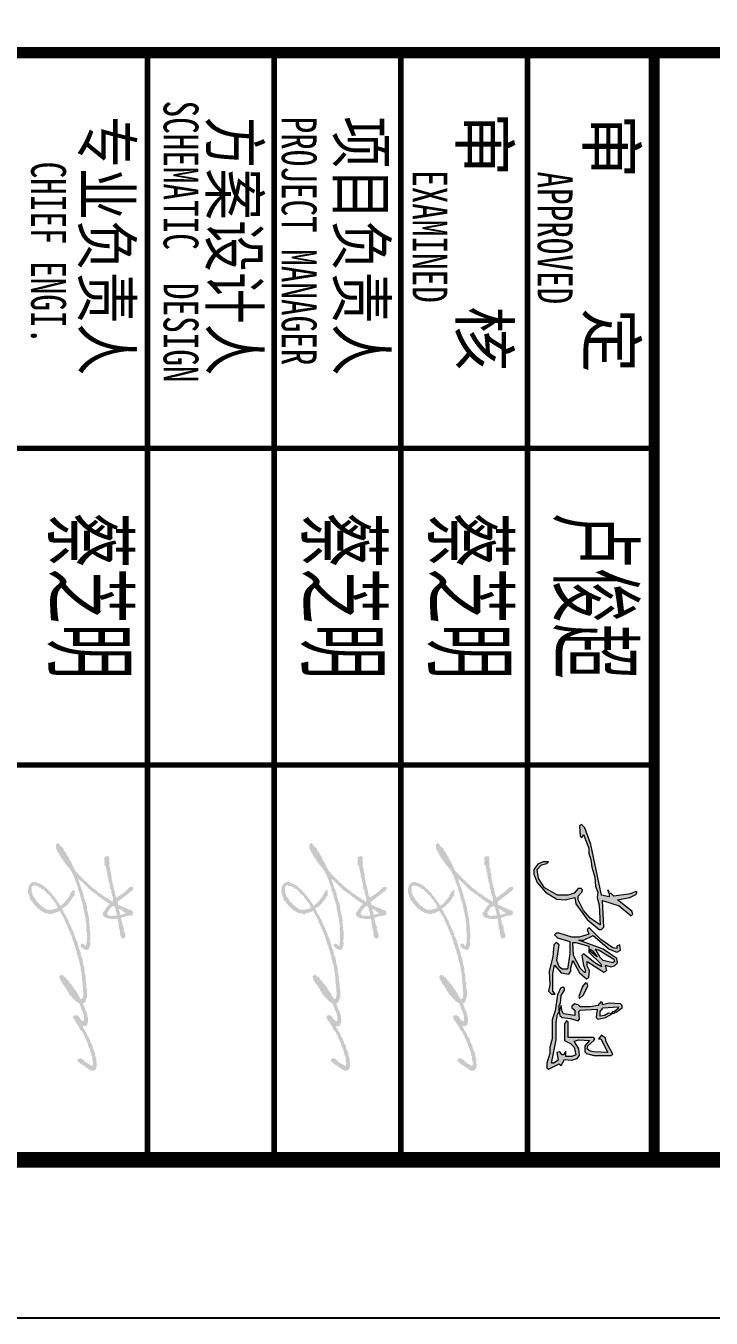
# Model space of a CAD drawing. Extents: x -518115 to 790560, y -210384 to 1628073.
# Drawn here: x 545246 to 547411, y -112277 to -108194 of the extents above; entities that cross this region are included whole.
import ezdxf
from ezdxf.enums import TextEntityAlignment as Align

# ---------------------------------------------------------------- set-up
doc = ezdxf.new("R2010")
doc.units = 0
doc.header["$LTSCALE"] = 1000
doc.header["$MEASUREMENT"] = 0
doc.layers.add('yichutu', color=7, linetype='Continuous', true_color=0xffffff, plot=False)
doc.layers.add('图框', color=140, linetype='Continuous')
doc.layers.add('图签文字', color=147, linetype='Continuous')
doc.layers.add('签名', color=7, linetype='Continuous', lineweight=18)
doc.styles.add('建筑图签-1', font='', dxfattribs={"width": 0.7})
doc.styles.add('建筑图签-2', font='TXT.shx', dxfattribs={"width": 0.5, "bigfont": 'HZTXT.shx'})
doc.styles.get('建筑图签-1').set_extended_font_data('SimHei')

# ---------------------------------------------------------------- blocks, each defined once
blk = doc.blocks.new('ljc')
at = {"linetype": 'Continuous'}
h = blk.add_hatch(color=0, dxfattribs=at)
h.paths.add_polyline_path([(2022.8, 1567.7), (2018.8, 1563.7), (2019.8, 1561.7), (2023.8, 1561.7), (2021.8, 1551.7), (1954.8, 1537.7), (1932.8, 1529.7), (1929.8, 1526.7), (1928.8, 1524.7), (1930.8, 1522.7), (1943.8, 1523.7), (1945.8, 1525.7), (1941.8, 1527.7), (1959.8, 1534.7), (1966.8, 1534.7), (1974.8, 1537.7), (1984.8, 1538.7), (1997.8, 1542.7), (2009.8, 1543.7), (2017.8, 1546.7), (2024.8, 1545.7), (2034.8, 1548.7), (2060.8, 1549.7), (2051.8, 1536.7), (2041.8, 1527.7), (2027.8, 1520.7), (2022.8, 1520.7), (2017.8, 1525.7), (2014.8, 1526.7), (2012.8, 1524.7), (2012.8, 1520.7), (2018.8, 1515.7), (2021.8, 1507.7), (2021.8, 1493.7), (2011.8, 1476.7), (1999.8, 1468.7), (1987.8, 1466.7), (1981.8, 1472.7), (1979.8, 1479.7), (1977.8, 1481.7), (1977.8, 1474.7), (1980.8, 1467.7), (1987.8, 1462.7), (1993.8, 1462.7), (2004.8, 1466.7), (2017.8, 1477.7), (2026.8, 1492.7), (2027.8, 1503.7), (2024.8, 1516.7), (2032.8, 1517.7), (2053.8, 1532.7), (2066.8, 1548.7), (2066.8, 1551.7), (2063.8, 1554.7), (2028.8, 1552.7), (2035.8, 1574.7), (2048.8, 1590.7), (2046.8, 1592.7), (2042.8, 1591.7), (2027.8, 1572.7), (2024.8, 1588.7), (2020.8, 1596.7), (2017.8, 1598.7), (2016.8, 1596.7), (2019.8, 1589.7)])
h.paths.add_polyline_path([(2080.8, 1521.7), (2080.8, 1527.7), (2074.8, 1540.7), (2092.8, 1561.7), (2096.8, 1571.7), (2093.8, 1576.7), (2086.8, 1575.7), (2088.8, 1571.7), (2091.8, 1571.7), (2090.8, 1566.7), (2079.8, 1550.7), (2065.8, 1536.7), (2064.8, 1534.7), (2066.8, 1532.7), (2072.8, 1534.7), (2076.8, 1522.7), (2076.8, 1512.7), (2071.8, 1495.7), (2071.8, 1491.7), (2073.8, 1489.7), (2077.8, 1493.7), (2082.8, 1509.7), (2098.8, 1509.7), (2118.8, 1506.7), (2118.8, 1499.7), (2115.8, 1495.7), (2107.8, 1492.7), (2086.8, 1495.7), (2083.8, 1491.7), (2086.8, 1488.7), (2102.8, 1487.7), (2121.8, 1482.7), (2139.8, 1483.7), (2147.8, 1481.7), (2151.8, 1485.7), (2151.8, 1490.7), (2147.8, 1487.7), (2124.8, 1487.7), (2113.8, 1489.7), (2123.8, 1498.7), (2125.8, 1508.7), (2120.8, 1511.7), (2118.8, 1510.7), (2107.8, 1513.7), (2123.8, 1522.7), (2131.8, 1531.7), (2129.8, 1534.7), (2120.8, 1535.7), (2114.8, 1532.7), (2108.8, 1532.7), (2122.8, 1554.7), (2120.8, 1558.7), (2113.8, 1556.7), (2115.8, 1563.7), (2114.8, 1568.7), (2110.8, 1572.7), (2104.8, 1571.7), (2092.8, 1553.7)])
h.paths.add_polyline_path([(2088.8, 1534.7), (2096.8, 1534.7), (2111.8, 1550.7), (2115.8, 1551.7), (2110.8, 1542.7), (2098.8, 1527.7), (2100.8, 1525.7), (2113.8, 1527.7), (2120.8, 1530.7), (2123.8, 1529.7), (2117.8, 1523.7), (2100.8, 1514.7), (2083.8, 1513.7), (2083.8, 1517.7)], flags=16)
h.paths.add_polyline_path([(2092.8, 1536.7), (2094.8, 1539.7), (2102.8, 1545.7), (2095.8, 1536.7)], flags=16)
h.paths.add_polyline_path([(2092.8, 1543.7), (2093.8, 1548.7), (2105.8, 1567.7), (2108.8, 1568.7), (2110.8, 1566.7), (2107.8, 1553.7), (2103.8, 1549.7)], flags=16)
h.paths.add_polyline_path([(2140.8, 1533.7), (2137.8, 1532.7), (2136.8, 1530.7), (2141.8, 1526.7), (2154.8, 1521.7), (2157.8, 1522.7), (2152.8, 1527.7)])
h.paths.add_polyline_path([(2174.8, 1521.7), (2172.8, 1523.7), (2171.8, 1545.7), (2182.8, 1544.7), (2184.8, 1546.7), (2182.8, 1556.7), (2177.8, 1565.7), (2176.8, 1560.7), (2179.8, 1555.7), (2180.8, 1549.7), (2174.8, 1549.7), (2169.8, 1553.7), (2168.8, 1573.7), (2170.8, 1573.7), (2174.8, 1568.7), (2175.8, 1570.7), (2169.8, 1578.7), (2166.8, 1578.7), (2164.8, 1576.7), (2163.8, 1561.7), (2165.8, 1552.7), (2162.8, 1552.7), (2161.8, 1550.7), (2166.8, 1546.7), (2168.8, 1536.7), (2168.8, 1523.7), (2165.8, 1520.7), (2164.8, 1516.7), (2167.8, 1512.7), (2169.8, 1512.7), (2172.8, 1516.7), (2179.8, 1516.7), (2177.8, 1501.7), (2174.8, 1499.7), (2166.8, 1498.7), (2174.8, 1495.7), (2179.8, 1496.7), (2182.8, 1499.7), (2183.8, 1510.7), (2186.8, 1520.7), (2184.8, 1522.7)])
h.paths.add_polyline_path([(2232.8, 1541.7), (2232.8, 1563.7), (2230.8, 1566.7), (2214.8, 1557.7), (2209.8, 1556.7), (2205.8, 1551.7), (2210.8, 1547.7), (2210.8, 1550.7), (2228.8, 1559.7), (2227.8, 1541.7), (2226.8, 1536.7), (2223.8, 1532.7), (2219.8, 1533.7), (2212.8, 1541.7), (2210.8, 1542.7), (2208.8, 1540.7), (2208.8, 1507.7), (2188.8, 1507.7), (2186.8, 1505.7), (2190.8, 1502.7), (2212.8, 1502.7), (2216.8, 1510.7), (2221.8, 1515.7), (2231.8, 1517.7), (2233.8, 1512.7), (2233.8, 1504.7), (2226.8, 1504.7), (2231.8, 1501.7), (2231.8, 1499.7), (2227.8, 1496.7), (2228.8, 1492.7), (2238.8, 1494.7), (2242.8, 1488.7), (2242.8, 1485.7), (2211.8, 1491.7), (2188.8, 1491.7), (2178.8, 1493.7), (2175.8, 1495.7), (2166.8, 1495.7), (2163.8, 1497.7), (2153.8, 1498.7), (2146.8, 1502.7), (2143.8, 1502.7), (2142.8, 1500.7), (2143.8, 1497.7), (2152.8, 1493.7), (2173.8, 1490.7), (2185.8, 1486.7), (2210.8, 1486.7), (2221.8, 1483.7), (2229.8, 1483.7), (2242.8, 1479.7), (2248.8, 1479.7), (2250.8, 1481.7), (2243.8, 1495.7), (2245.8, 1498.7), (2237.8, 1502.7), (2238.8, 1512.7), (2236.8, 1519.7), (2232.8, 1522.7), (2223.8, 1521.7), (2213.8, 1515.7), (2211.8, 1521.7), (2212.8, 1535.7), (2219.8, 1529.7), (2227.8, 1529.7), (2229.8, 1531.7)])
at = {"color": 0, "linetype": 'Continuous', "elevation": 16426272}
for points in [[(1929.8, 1526.7), (1928.8, 1524.7), (1930.8, 1522.7), (1943.8, 1523.7), (1945.8, 1525.7), (1941.8, 1527.7), (1959.8, 1534.7), (1966.8, 1534.7), (1974.8, 1537.7), (1984.8, 1538.7), (1997.8, 1542.7), (2009.8, 1543.7), (2017.8, 1546.7), (2024.8, 1545.7), (2034.8, 1548.7), (2060.8, 1549.7), (2051.8, 1536.7), (2041.8, 1527.7), (2027.8, 1520.7), (2022.8, 1520.7), (2017.8, 1525.7), (2014.8, 1526.7), (2012.8, 1524.7), (2012.8, 1520.7), (2018.8, 1515.7), (2021.8, 1507.7), (2021.8, 1493.7), (2011.8, 1476.7), (1999.8, 1468.7), (1987.8, 1466.7), (1981.8, 1472.7), (1979.8, 1479.7), (1977.8, 1481.7), (1977.8, 1474.7), (1980.8, 1467.7), (1987.8, 1462.7), (1993.8, 1462.7), (2004.8, 1466.7), (2017.8, 1477.7), (2026.8, 1492.7), (2027.8, 1503.7), (2024.8, 1516.7), (2032.8, 1517.7), (2053.8, 1532.7), (2066.8, 1548.7), (2066.8, 1551.7), (2063.8, 1554.7), (2028.8, 1552.7), (2035.8, 1574.7), (2048.8, 1590.7), (2046.8, 1592.7), (2042.8, 1591.7), (2027.8, 1572.7), (2024.8, 1588.7), (2020.8, 1596.7), (2017.8, 1598.7), (2016.8, 1596.7), (2019.8, 1589.7), (2022.8, 1567.7), (2018.8, 1563.7), (2019.8, 1561.7), (2023.8, 1561.7), (2021.8, 1551.7), (1954.8, 1537.7), (1932.8, 1529.7), (1929.8, 1526.7)], [(2065.8, 1536.7), (2064.8, 1534.7), (2066.8, 1532.7), (2072.8, 1534.7), (2076.8, 1522.7), (2076.8, 1512.7), (2071.8, 1495.7), (2071.8, 1491.7), (2073.8, 1489.7), (2077.8, 1493.7), (2082.8, 1509.7), (2098.8, 1509.7), (2118.8, 1506.7), (2118.8, 1499.7), (2115.8, 1495.7), (2107.8, 1492.7), (2086.8, 1495.7), (2083.8, 1491.7), (2086.8, 1488.7), (2102.8, 1487.7), (2121.8, 1482.7), (2139.8, 1483.7), (2147.8, 1481.7), (2151.8, 1485.7), (2151.8, 1490.7), (2147.8, 1487.7), (2124.8, 1487.7), (2113.8, 1489.7), (2123.8, 1498.7), (2125.8, 1508.7), (2120.8, 1511.7), (2118.8, 1510.7), (2107.8, 1513.7), (2123.8, 1522.7), (2131.8, 1531.7), (2129.8, 1534.7), (2120.8, 1535.7), (2114.8, 1532.7), (2108.8, 1532.7), (2122.8, 1554.7), (2120.8, 1558.7), (2113.8, 1556.7), (2115.8, 1563.7), (2114.8, 1568.7), (2110.8, 1572.7), (2104.8, 1571.7), (2092.8, 1553.7), (2080.8, 1521.7), (2080.8, 1527.7), (2074.8, 1540.7), (2092.8, 1561.7), (2096.8, 1571.7), (2093.8, 1576.7), (2086.8, 1575.7), (2088.8, 1571.7), (2091.8, 1571.7), (2090.8, 1566.7), (2079.8, 1550.7), (2065.8, 1536.7)], [(2092.8, 1543.7), (2093.8, 1548.7), (2105.8, 1567.7), (2108.8, 1568.7), (2110.8, 1566.7), (2107.8, 1553.7), (2103.8, 1549.7), (2092.8, 1543.7)], [(2143.8, 1502.7), (2142.8, 1500.7), (2143.8, 1497.7), (2152.8, 1493.7), (2173.8, 1490.7), (2185.8, 1486.7), (2210.8, 1486.7), (2221.8, 1483.7), (2229.8, 1483.7), (2242.8, 1479.7), (2248.8, 1479.7), (2250.8, 1481.7), (2243.8, 1495.7), (2245.8, 1498.7), (2237.8, 1502.7), (2238.8, 1512.7), (2236.8, 1519.7), (2232.8, 1522.7), (2223.8, 1521.7), (2213.8, 1515.7), (2211.8, 1521.7), (2212.8, 1535.7), (2219.8, 1529.7), (2227.8, 1529.7), (2229.8, 1531.7), (2232.8, 1541.7), (2232.8, 1563.7), (2230.8, 1566.7), (2214.8, 1557.7), (2209.8, 1556.7), (2205.8, 1551.7), (2210.8, 1547.7), (2210.8, 1550.7), (2228.8, 1559.7), (2227.8, 1541.7), (2226.8, 1536.7), (2223.8, 1532.7), (2219.8, 1533.7), (2212.8, 1541.7), (2210.8, 1542.7), (2208.8, 1540.7), (2208.8, 1507.7), (2188.8, 1507.7), (2186.8, 1505.7), (2190.8, 1502.7), (2212.8, 1502.7), (2216.8, 1510.7), (2221.8, 1515.7), (2231.8, 1517.7), (2233.8, 1512.7), (2233.8, 1504.7), (2226.8, 1504.7), (2231.8, 1501.7), (2231.8, 1499.7), (2227.8, 1496.7), (2228.8, 1492.7), (2238.8, 1494.7), (2242.8, 1488.7), (2242.8, 1485.7), (2211.8, 1491.7), (2188.8, 1491.7), (2178.8, 1493.7), (2175.8, 1495.7), (2166.8, 1495.7), (2163.8, 1497.7), (2153.8, 1498.7), (2146.8, 1502.7), (2143.8, 1502.7)], [(2162.8, 1552.7), (2161.8, 1550.7), (2166.8, 1546.7), (2168.8, 1536.7), (2168.8, 1523.7), (2165.8, 1520.7), (2164.8, 1516.7), (2167.8, 1512.7), (2169.8, 1512.7), (2172.8, 1516.7), (2179.8, 1516.7), (2177.8, 1501.7), (2174.8, 1499.7), (2166.8, 1498.7), (2174.8, 1495.7), (2179.8, 1496.7), (2182.8, 1499.7), (2183.8, 1510.7), (2186.8, 1520.7), (2184.8, 1522.7), (2174.8, 1521.7), (2172.8, 1523.7), (2171.8, 1545.7), (2182.8, 1544.7), (2184.8, 1546.7), (2182.8, 1556.7), (2177.8, 1565.7), (2176.8, 1560.7), (2179.8, 1555.7), (2180.8, 1549.7), (2174.8, 1549.7), (2169.8, 1553.7), (2168.8, 1573.7), (2170.8, 1573.7), (2174.8, 1568.7), (2175.8, 1570.7), (2169.8, 1578.7), (2166.8, 1578.7), (2164.8, 1576.7), (2163.8, 1561.7), (2165.8, 1552.7), (2162.8, 1552.7)], [(2176.8, 1568.7), (2175.8, 1569.7), (2174.8, 1566.7), (2176.8, 1564.7), (2176.8, 1568.7)], [(2015.8, 1560.7), (2014.8, 1559.7), (2016.8, 1559.7), (2015.8, 1560.7)], [(2016.8, 1561.7), (2015.8, 1560.7), (2018.8, 1560.7), (2016.8, 1561.7)], [(2083.8, 1513.7), (2083.8, 1517.7), (2088.8, 1534.7), (2096.8, 1534.7), (2111.8, 1550.7), (2115.8, 1551.7), (2110.8, 1542.7), (2098.8, 1527.7), (2100.8, 1525.7), (2113.8, 1527.7), (2120.8, 1530.7), (2123.8, 1529.7), (2117.8, 1523.7), (2100.8, 1514.7), (2083.8, 1513.7)], [(2092.8, 1536.7), (2094.8, 1539.7), (2102.8, 1545.7), (2095.8, 1536.7), (2092.8, 1536.7)], [(2137.8, 1532.7), (2136.8, 1530.7), (2141.8, 1526.7), (2154.8, 1521.7), (2157.8, 1522.7), (2152.8, 1527.7), (2140.8, 1533.7), (2137.8, 1532.7)]]:
    blk.add_lwpolyline(points, dxfattribs=at)
blk = doc.blocks.new('A$C549D2611')
at = {"layer": '签名'}
h = blk.add_hatch(color=2, dxfattribs=at)
h.dxf.hatch_style = 1
h.paths.add_polyline_path([(40757.4, -23090.7), (40757.4, -23087.7), (40760.4, -23084.7), (40759.4, -23082.7), (40763.4, -23079.7), (40771.4, -23067.7), (40776.4, -23085.7)], flags=16)
h.paths.add_polyline_path([(40748.4, -23109.7), (40748.4, -23106.7), (40753.4, -23101.7), (40758.4, -23101.7), (40771.4, -23097.7), (40778.4, -23097.7), (40779.4, -23116.7), (40777.4, -23123.7), (40775.4, -23125.7), (40769.4, -23126.7), (40755.4, -23117.7)], flags=16)
h.paths.add_polyline_path([(40682.4, -23360.7), (40685.4, -23345.7), (40689.4, -23341.7), (40689.4, -23337.7), (40693.4, -23335.7), (40695.4, -23327.7), (40698.4, -23326.7), (40704.4, -23319.7), (40708.4, -23317.7), (40717.4, -23305.7), (40722.4, -23304.7), (40730.4, -23296.7), (40736.4, -23293.7), (40740.4, -23288.7), (40748.4, -23286.7), (40751.4, -23283.7), (40753.4, -23283.7), (40754.4, -23287.7), (40757.4, -23290.7), (40758.4, -23299.7), (40760.4, -23303.7), (40759.4, -23318.7), (40744.4, -23340.7), (40742.4, -23340.7), (40730.4, -23352.7), (40728.4, -23352.7), (40714.4, -23362.7), (40710.4, -23362.7), (40706.4, -23365.7), (40687.4, -23365.7)], flags=16)
h.paths.add_polyline_path([(40672.4, -23355.7), (40671.4, -23356.7), (40674.4, -23366.7), (40681.4, -23373.7), (40691.4, -23376.7), (40707.4, -23377.7), (40709.4, -23375.7), (40724.4, -23371.7), (40731.4, -23367.7), (40734.4, -23363.7), (40739.4, -23361.7), (40744.4, -23355.7), (40746.4, -23356.7), (40747.4, -23353.7), (40758.4, -23343.7), (40758.4, -23341.7), (40762.4, -23337.7), (40769.4, -23325.7), (40772.4, -23310.7), (40775.4, -23305.7), (40771.4, -23300.7), (40769.4, -23289.7), (40767.4, -23287.7), (40766.4, -23282.7), (40763.4, -23279.7), (40763.4, -23276.7), (40766.4, -23276.7), (40772.4, -23271.7), (40780.4, -23268.7), (40783.4, -23264.7), (40787.4, -23264.7), (40791.4, -23261.7), (40802.4, -23258.7), (40804.4, -23255.7), (40807.4, -23255.7), (40816.4, -23250.7), (40820.4, -23250.7), (40821.4, -23248.7), (40826.4, -23247.7), (40832.4, -23243.7), (40836.4, -23243.7), (40840.4, -23240.7), (40858.4, -23235.7), (40860.4, -23233.7), (40870.4, -23231.7), (40875.4, -23228.7), (40879.4, -23228.7), (40892.4, -23223.7), (40897.4, -23223.7), (40907.4, -23218.7), (40912.4, -23219.7), (40918.4, -23216.7), (40930.4, -23214.7), (40932.4, -23212.7), (40935.4, -23213.7), (40938.4, -23211.7), (40952.4, -23210.7), (40956.4, -23208.7), (41024.4, -23202.7), (41035.4, -23203.7), (41040.4, -23205.7), (41042.4, -23208.7), (41040.4, -23212.7), (41036.4, -23213.7), (41032.4, -23217.7), (41026.4, -23219.7), (40995.4, -23240.7), (40991.4, -23245.7), (40985.4, -23248.7), (40981.4, -23253.7), (40979.4, -23253.7), (40977.4, -23257.7), (40973.4, -23257.7), (40971.4, -23259.7), (40973.4, -23261.7), (40965.4, -23268.7), (40966.4, -23274.7), (40972.4, -23279.7), (40976.4, -23276.7), (40980.4, -23276.7), (40985.4, -23272.7), (40989.4, -23271.7), (41003.4, -23260.7), (41008.4, -23258.7), (41010.4, -23255.7), (41014.4, -23255.7), (41021.4, -23249.7), (41025.4, -23248.7), (41049.4, -23226.7), (41054.4, -23217.7), (41058.4, -23213.7), (41061.4, -23214.7), (41064.4, -23211.7), (41073.4, -23209.7), (41074.4, -23207.7), (41078.4, -23207.7), (41082.4, -23204.7), (41096.4, -23200.7), (41112.4, -23200.7), (41110.4, -23206.7), (41106.4, -23211.7), (41098.4, -23215.7), (41092.4, -23224.7), (41094.4, -23232.7), (41098.4, -23234.7), (41103.4, -23234.7), (41106.4, -23230.7), (41109.4, -23230.7), (41130.4, -23215.7), (41137.4, -23213.7), (41146.4, -23204.7), (41154.4, -23202.7), (41157.4, -23198.7), (41159.4, -23199.7), (41185.4, -23187.7), (41189.4, -23187.7), (41202.4, -23181.7), (41222.4, -23176.7), (41224.4, -23174.7), (41235.4, -23174.7), (41245.4, -23171.7), (41252.4, -23173.7), (41252.4, -23178.7), (41247.4, -23184.7), (41247.4, -23187.7), (41243.4, -23191.7), (41241.4, -23196.7), (41235.4, -23200.7), (41228.4, -23211.7), (41230.4, -23217.7), (41234.4, -23221.7), (41238.4, -23220.7), (41249.4, -23207.7), (41252.4, -23200.7), (41259.4, -23192.7), (41259.4, -23190.7), (41263.4, -23186.7), (41268.4, -23177.7), (41268.4, -23169.7), (41262.4, -23162.7), (41253.4, -23160.7), (41229.4, -23161.7), (41221.4, -23165.7), (41216.4, -23164.7), (41197.4, -23172.7), (41186.4, -23174.7), (41182.4, -23178.7), (41168.4, -23182.7), (41155.4, -23190.7), (41150.4, -23191.7), (41143.4, -23197.7), (41140.4, -23197.7), (41137.4, -23200.7), (41125.4, -23205.7), (41128.4, -23199.7), (41124.4, -23189.7), (41118.4, -23189.7), (41115.4, -23187.7), (41105.4, -23187.7), (41082.4, -23192.7), (41075.4, -23196.7), (41055.4, -23203.7), (41052.4, -23197.7), (41044.4, -23193.7), (41040.4, -23194.7), (41038.4, -23191.7), (41026.4, -23190.7), (41010.4, -23191.7), (41007.4, -23193.7), (40997.4, -23192.7), (40990.4, -23193.7), (40987.4, -23195.7), (40969.4, -23195.7), (40963.4, -23197.7), (40961.4, -23196.7), (40957.4, -23199.7), (40947.4, -23198.7), (40937.4, -23200.7), (40934.4, -23202.7), (40909.4, -23206.7), (40907.4, -23209.7), (40894.4, -23211.7), (40878.4, -23217.7), (40858.4, -23222.7), (40855.4, -23225.7), (40853.4, -23224.7), (40841.4, -23230.7), (40835.4, -23231.7), (40816.4, -23240.7), (40813.4, -23240.7), (40806.4, -23245.7), (40803.4, -23245.7), (40799.4, -23248.7), (40795.4, -23248.7), (40784.4, -23255.7), (40779.4, -23256.7), (40774.4, -23261.7), (40771.4, -23261.7), (40769.4, -23264.7), (40766.4, -23264.7), (40756.4, -23270.7), (40749.4, -23259.7), (40737.4, -23247.7), (40725.4, -23238.7), (40720.4, -23236.7), (40714.4, -23230.7), (40698.4, -23230.7), (40696.4, -23232.7), (40703.4, -23240.7), (40714.4, -23246.7), (40717.4, -23246.7), (40739.4, -23264.7), (40746.4, -23273.7), (40746.4, -23276.7), (40738.4, -23280.7), (40731.4, -23286.7), (40727.4, -23287.7), (40723.4, -23292.7), (40718.4, -23294.7), (40713.4, -23300.7), (40708.4, -23302.7), (40684.4, -23327.7), (40676.4, -23342.7), (40676.4, -23346.7), (40673.4, -23349.7)])
h.paths.add_polyline_path([(40551.4, -23279.7), (40550.4, -23280.7), (40550.4, -23285.7), (40555.4, -23289.7), (40566.4, -23288.7), (40580.4, -23281.7), (40582.4, -23278.7), (40589.4, -23277.7), (40594.4, -23272.7), (40598.4, -23271.7), (40602.4, -23266.7), (40608.4, -23264.7), (40610.4, -23260.7), (40613.4, -23260.7), (40633.4, -23243.7), (40635.4, -23243.7), (40638.4, -23239.7), (40644.4, -23238.7), (40653.4, -23232.7), (40659.4, -23231.7), (40669.4, -23226.7), (40675.4, -23226.7), (40678.4, -23223.7), (40685.4, -23222.7), (40688.4, -23219.7), (40698.4, -23218.7), (40705.4, -23214.7), (40707.4, -23215.7), (40709.4, -23213.7), (40721.4, -23211.7), (40744.4, -23203.7), (40750.4, -23203.7), (40791.4, -23194.7), (40794.4, -23195.7), (40809.4, -23192.7), (40829.4, -23193.7), (40832.4, -23191.7), (40858.4, -23191.7), (40874.4, -23194.7), (40872.4, -23198.7), (40867.4, -23202.7), (40866.4, -23207.7), (40869.4, -23211.7), (40874.4, -23211.7), (40883.4, -23202.7), (40887.4, -23191.7), (40884.4, -23185.7), (40874.4, -23181.7), (40863.4, -23180.7), (40857.4, -23182.7), (40853.4, -23180.7), (40829.4, -23180.7), (40819.4, -23182.7), (40814.4, -23181.7), (40809.4, -23183.7), (40804.4, -23182.7), (40800.4, -23184.7), (40796.4, -23183.7), (40779.4, -23185.7), (40773.4, -23188.7), (40769.4, -23187.7), (40761.4, -23190.7), (40748.4, -23191.7), (40746.4, -23193.7), (40745.4, -23192.7), (40717.4, -23201.7), (40708.4, -23202.7), (40704.4, -23205.7), (40695.4, -23206.7), (40694.4, -23208.7), (40661.4, -23219.7), (40669.4, -23209.7), (40698.4, -23180.7), (40714.4, -23157.7), (40720.4, -23151.7), (40721.4, -23146.7), (40725.4, -23144.7), (40741.4, -23119.7), (40749.4, -23127.7), (40762.4, -23135.7), (40767.4, -23140.7), (40776.4, -23141.7), (40782.4, -23136.7), (40786.4, -23130.7), (40785.4, -23128.7), (40787.4, -23124.7), (40789.4, -23108.7), (40789.4, -23098.7), (40787.4, -23096.7), (40788.4, -23094.7), (40794.4, -23092.7), (40797.4, -23093.7), (40800.4, -23091.7), (40810.4, -23091.7), (40813.4, -23089.7), (40818.4, -23090.7), (40823.4, -23087.7), (40843.4, -23085.7), (40850.4, -23080.7), (40850.4, -23073.7), (40846.4, -23069.7), (40839.4, -23069.7), (40822.4, -23075.7), (40815.4, -23074.7), (40805.4, -23079.7), (40785.4, -23083.7), (40779.4, -23065.7), (40777.4, -23048.7), (40771.4, -23045.7), (40764.4, -23046.7), (40762.4, -23048.7), (40758.4, -23061.7), (40754.4, -23067.7), (40753.4, -23072.7), (40743.4, -23093.7), (40740.4, -23092.7), (40738.4, -23094.7), (40733.4, -23092.7), (40700.4, -23049.7), (40694.4, -23044.7), (40690.4, -23044.7), (40687.4, -23046.7), (40688.4, -23055.7), (40705.4, -23073.7), (40722.4, -23098.7), (40716.4, -23099.7), (40714.4, -23101.7), (40700.4, -23103.7), (40698.4, -23105.7), (40693.4, -23105.7), (40671.4, -23111.7), (40668.4, -23110.7), (40667.4, -23112.7), (40646.4, -23114.7), (40638.4, -23117.7), (40629.4, -23117.7), (40623.4, -23120.7), (40617.4, -23120.7), (40614.4, -23118.7), (40612.4, -23120.7), (40593.4, -23120.7), (40591.4, -23122.7), (40591.4, -23131.7), (40595.4, -23136.7), (40612.4, -23135.7), (40616.4, -23137.7), (40619.4, -23133.7), (40631.4, -23129.7), (40634.4, -23130.7), (40645.4, -23126.7), (40655.4, -23126.7), (40658.4, -23124.7), (40662.4, -23124.7), (40664.4, -23122.7), (40667.4, -23123.7), (40683.4, -23118.7), (40687.4, -23119.7), (40695.4, -23117.7), (40697.4, -23114.7), (40706.4, -23114.7), (40711.4, -23111.7), (40715.4, -23112.7), (40718.4, -23109.7), (40731.4, -23108.7), (40733.4, -23109.7), (40733.4, -23112.7), (40728.4, -23118.7), (40727.4, -23122.7), (40723.4, -23125.7), (40720.4, -23133.7), (40711.4, -23144.7), (40705.4, -23155.7), (40701.4, -23158.7), (40687.4, -23177.7), (40649.4, -23216.7), (40634.4, -23229.7), (40608.4, -23241.7), (40601.4, -23246.7), (40594.4, -23248.7), (40590.4, -23252.7), (40579.4, -23257.7), (40571.4, -23264.7), (40567.4, -23264.7), (40558.4, -23274.7)])
h = blk.add_hatch(color=2, dxfattribs=at)
h.dxf.hatch_style = 1
h.paths.add_polyline_path([(40757.4, -23490.7), (40757.4, -23487.7), (40760.4, -23484.7), (40759.4, -23482.7), (40763.4, -23479.7), (40771.4, -23467.7), (40776.4, -23485.7)], flags=16)
h.paths.add_polyline_path([(40748.4, -23509.7), (40748.4, -23506.7), (40753.4, -23501.7), (40758.4, -23501.7), (40771.4, -23497.7), (40778.4, -23497.7), (40779.4, -23516.7), (40777.4, -23523.7), (40775.4, -23525.7), (40769.4, -23526.7), (40755.4, -23517.7)], flags=16)
h.paths.add_polyline_path([(40682.4, -23760.7), (40685.4, -23745.7), (40689.4, -23741.7), (40689.4, -23737.7), (40693.4, -23735.7), (40695.4, -23727.7), (40698.4, -23726.7), (40704.4, -23719.7), (40708.4, -23717.7), (40717.4, -23705.7), (40722.4, -23704.7), (40730.4, -23696.7), (40736.4, -23693.7), (40740.4, -23688.7), (40748.4, -23686.7), (40751.4, -23683.7), (40753.4, -23683.7), (40754.4, -23687.7), (40757.4, -23690.7), (40758.4, -23699.7), (40760.4, -23703.7), (40759.4, -23718.7), (40744.4, -23740.7), (40742.4, -23740.7), (40730.4, -23752.7), (40728.4, -23752.7), (40714.4, -23762.7), (40710.4, -23762.7), (40706.4, -23765.7), (40687.4, -23765.7)], flags=16)
h.paths.add_polyline_path([(40672.4, -23755.7), (40671.4, -23756.7), (40674.4, -23766.7), (40681.4, -23773.7), (40691.4, -23776.7), (40707.4, -23777.7), (40709.4, -23775.7), (40724.4, -23771.7), (40731.4, -23767.7), (40734.4, -23763.7), (40739.4, -23761.7), (40744.4, -23755.7), (40746.4, -23756.7), (40747.4, -23753.7), (40758.4, -23743.7), (40758.4, -23741.7), (40762.4, -23737.7), (40769.4, -23725.7), (40772.4, -23710.7), (40775.4, -23705.7), (40771.4, -23700.7), (40769.4, -23689.7), (40767.4, -23687.7), (40766.4, -23682.7), (40763.4, -23679.7), (40763.4, -23676.7), (40766.4, -23676.7), (40772.4, -23671.7), (40780.4, -23668.7), (40783.4, -23664.7), (40787.4, -23664.7), (40791.4, -23661.7), (40802.4, -23658.7), (40804.4, -23655.7), (40807.4, -23655.7), (40816.4, -23650.7), (40820.4, -23650.7), (40821.4, -23648.7), (40826.4, -23647.7), (40832.4, -23643.7), (40836.4, -23643.7), (40840.4, -23640.7), (40858.4, -23635.7), (40860.4, -23633.7), (40870.4, -23631.7), (40875.4, -23628.7), (40879.4, -23628.7), (40892.4, -23623.7), (40897.4, -23623.7), (40907.4, -23618.7), (40912.4, -23619.7), (40918.4, -23616.7), (40930.4, -23614.7), (40932.4, -23612.7), (40935.4, -23613.7), (40938.4, -23611.7), (40952.4, -23610.7), (40956.4, -23608.7), (41024.4, -23602.7), (41035.4, -23603.7), (41040.4, -23605.7), (41042.4, -23608.7), (41040.4, -23612.7), (41036.4, -23613.7), (41032.4, -23617.7), (41026.4, -23619.7), (40995.4, -23640.7), (40991.4, -23645.7), (40985.4, -23648.7), (40981.4, -23653.7), (40979.4, -23653.7), (40977.4, -23657.7), (40973.4, -23657.7), (40971.4, -23659.7), (40973.4, -23661.7), (40965.4, -23668.7), (40966.4, -23674.7), (40972.4, -23679.7), (40976.4, -23676.7), (40980.4, -23676.7), (40985.4, -23672.7), (40989.4, -23671.7), (41003.4, -23660.7), (41008.4, -23658.7), (41010.4, -23655.7), (41014.4, -23655.7), (41021.4, -23649.7), (41025.4, -23648.7), (41049.4, -23626.7), (41054.4, -23617.7), (41058.4, -23613.7), (41061.4, -23614.7), (41064.4, -23611.7), (41073.4, -23609.7), (41074.4, -23607.7), (41078.4, -23607.7), (41082.4, -23604.7), (41096.4, -23600.7), (41112.4, -23600.7), (41110.4, -23606.7), (41106.4, -23611.7), (41098.4, -23615.7), (41092.4, -23624.7), (41094.4, -23632.7), (41098.4, -23634.7), (41103.4, -23634.7), (41106.4, -23630.7), (41109.4, -23630.7), (41130.4, -23615.7), (41137.4, -23613.7), (41146.4, -23604.7), (41154.4, -23602.7), (41157.4, -23598.7), (41159.4, -23599.7), (41185.4, -23587.7), (41189.4, -23587.7), (41202.4, -23581.7), (41222.4, -23576.7), (41224.4, -23574.7), (41235.4, -23574.7), (41245.4, -23571.7), (41252.4, -23573.7), (41252.4, -23578.7), (41247.4, -23584.7), (41247.4, -23587.7), (41243.4, -23591.7), (41241.4, -23596.7), (41235.4, -23600.7), (41228.4, -23611.7), (41230.4, -23617.7), (41234.4, -23621.7), (41238.4, -23620.7), (41249.4, -23607.7), (41252.4, -23600.7), (41259.4, -23592.7), (41259.4, -23590.7), (41263.4, -23586.7), (41268.4, -23577.7), (41268.4, -23569.7), (41262.4, -23562.7), (41253.4, -23560.7), (41229.4, -23561.7), (41221.4, -23565.7), (41216.4, -23564.7), (41197.4, -23572.7), (41186.4, -23574.7), (41182.4, -23578.7), (41168.4, -23582.7), (41155.4, -23590.7), (41150.4, -23591.7), (41143.4, -23597.7), (41140.4, -23597.7), (41137.4, -23600.7), (41125.4, -23605.7), (41128.4, -23599.7), (41124.4, -23589.7), (41118.4, -23589.7), (41115.4, -23587.7), (41105.4, -23587.7), (41082.4, -23592.7), (41075.4, -23596.7), (41055.4, -23603.7), (41052.4, -23597.7), (41044.4, -23593.7), (41040.4, -23594.7), (41038.4, -23591.7), (41026.4, -23590.7), (41010.4, -23591.7), (41007.4, -23593.7), (40997.4, -23592.7), (40990.4, -23593.7), (40987.4, -23595.7), (40969.4, -23595.7), (40963.4, -23597.7), (40961.4, -23596.7), (40957.4, -23599.7), (40947.4, -23598.7), (40937.4, -23600.7), (40934.4, -23602.7), (40909.4, -23606.7), (40907.4, -23609.7), (40894.4, -23611.7), (40878.4, -23617.7), (40858.4, -23622.7), (40855.4, -23625.7), (40853.4, -23624.7), (40841.4, -23630.7), (40835.4, -23631.7), (40816.4, -23640.7), (40813.4, -23640.7), (40806.4, -23645.7), (40803.4, -23645.7), (40799.4, -23648.7), (40795.4, -23648.7), (40784.4, -23655.7), (40779.4, -23656.7), (40774.4, -23661.7), (40771.4, -23661.7), (40769.4, -23664.7), (40766.4, -23664.7), (40756.4, -23670.7), (40749.4, -23659.7), (40737.4, -23647.7), (40725.4, -23638.7), (40720.4, -23636.7), (40714.4, -23630.7), (40698.4, -23630.7), (40696.4, -23632.7), (40703.4, -23640.7), (40714.4, -23646.7), (40717.4, -23646.7), (40739.4, -23664.7), (40746.4, -23673.7), (40746.4, -23676.7), (40738.4, -23680.7), (40731.4, -23686.7), (40727.4, -23687.7), (40723.4, -23692.7), (40718.4, -23694.7), (40713.4, -23700.7), (40708.4, -23702.7), (40684.4, -23727.7), (40676.4, -23742.7), (40676.4, -23746.7), (40673.4, -23749.7)])
h.paths.add_polyline_path([(40551.4, -23679.7), (40550.4, -23680.7), (40550.4, -23685.7), (40555.4, -23689.7), (40566.4, -23688.7), (40580.4, -23681.7), (40582.4, -23678.7), (40589.4, -23677.7), (40594.4, -23672.7), (40598.4, -23671.7), (40602.4, -23666.7), (40608.4, -23664.7), (40610.4, -23660.7), (40613.4, -23660.7), (40633.4, -23643.7), (40635.4, -23643.7), (40638.4, -23639.7), (40644.4, -23638.7), (40653.4, -23632.7), (40659.4, -23631.7), (40669.4, -23626.7), (40675.4, -23626.7), (40678.4, -23623.7), (40685.4, -23622.7), (40688.4, -23619.7), (40698.4, -23618.7), (40705.4, -23614.7), (40707.4, -23615.7), (40709.4, -23613.7), (40721.4, -23611.7), (40744.4, -23603.7), (40750.4, -23603.7), (40791.4, -23594.7), (40794.4, -23595.7), (40809.4, -23592.7), (40829.4, -23593.7), (40832.4, -23591.7), (40858.4, -23591.7), (40874.4, -23594.7), (40872.4, -23598.7), (40867.4, -23602.7), (40866.4, -23607.7), (40869.4, -23611.7), (40874.4, -23611.7), (40883.4, -23602.7), (40887.4, -23591.7), (40884.4, -23585.7), (40874.4, -23581.7), (40863.4, -23580.7), (40857.4, -23582.7), (40853.4, -23580.7), (40829.4, -23580.7), (40819.4, -23582.7), (40814.4, -23581.7), (40809.4, -23583.7), (40804.4, -23582.7), (40800.4, -23584.7), (40796.4, -23583.7), (40779.4, -23585.7), (40773.4, -23588.7), (40769.4, -23587.7), (40761.4, -23590.7), (40748.4, -23591.7), (40746.4, -23593.7), (40745.4, -23592.7), (40717.4, -23601.7), (40708.4, -23602.7), (40704.4, -23605.7), (40695.4, -23606.7), (40694.4, -23608.7), (40661.4, -23619.7), (40669.4, -23609.7), (40698.4, -23580.7), (40714.4, -23557.7), (40720.4, -23551.7), (40721.4, -23546.7), (40725.4, -23544.7), (40741.4, -23519.7), (40749.4, -23527.7), (40762.4, -23535.7), (40767.4, -23540.7), (40776.4, -23541.7), (40782.4, -23536.7), (40786.4, -23530.7), (40785.4, -23528.7), (40787.4, -23524.7), (40789.4, -23508.7), (40789.4, -23498.7), (40787.4, -23496.7), (40788.4, -23494.7), (40794.4, -23492.7), (40797.4, -23493.7), (40800.4, -23491.7), (40810.4, -23491.7), (40813.4, -23489.7), (40818.4, -23490.7), (40823.4, -23487.7), (40843.4, -23485.7), (40850.4, -23480.7), (40850.4, -23473.7), (40846.4, -23469.7), (40839.4, -23469.7), (40822.4, -23475.7), (40815.4, -23474.7), (40805.4, -23479.7), (40785.4, -23483.7), (40779.4, -23465.7), (40777.4, -23448.7), (40771.4, -23445.7), (40764.4, -23446.7), (40762.4, -23448.7), (40758.4, -23461.7), (40754.4, -23467.7), (40753.4, -23472.7), (40743.4, -23493.7), (40740.4, -23492.7), (40738.4, -23494.7), (40733.4, -23492.7), (40700.4, -23449.7), (40694.4, -23444.7), (40690.4, -23444.7), (40687.4, -23446.7), (40688.4, -23455.7), (40705.4, -23473.7), (40722.4, -23498.7), (40716.4, -23499.7), (40714.4, -23501.7), (40700.4, -23503.7), (40698.4, -23505.7), (40693.4, -23505.7), (40671.4, -23511.7), (40668.4, -23510.7), (40667.4, -23512.7), (40646.4, -23514.7), (40638.4, -23517.7), (40629.4, -23517.7), (40623.4, -23520.7), (40617.4, -23520.7), (40614.4, -23518.7), (40612.4, -23520.7), (40593.4, -23520.7), (40591.4, -23522.7), (40591.4, -23531.7), (40595.4, -23536.7), (40612.4, -23535.7), (40616.4, -23537.7), (40619.4, -23533.7), (40631.4, -23529.7), (40634.4, -23530.7), (40645.4, -23526.7), (40655.4, -23526.7), (40658.4, -23524.7), (40662.4, -23524.7), (40664.4, -23522.7), (40667.4, -23523.7), (40683.4, -23518.7), (40687.4, -23519.7), (40695.4, -23517.7), (40697.4, -23514.7), (40706.4, -23514.7), (40711.4, -23511.7), (40715.4, -23512.7), (40718.4, -23509.7), (40731.4, -23508.7), (40733.4, -23509.7), (40733.4, -23512.7), (40728.4, -23518.7), (40727.4, -23522.7), (40723.4, -23525.7), (40720.4, -23533.7), (40711.4, -23544.7), (40705.4, -23555.7), (40701.4, -23558.7), (40687.4, -23577.7), (40649.4, -23616.7), (40634.4, -23629.7), (40608.4, -23641.7), (40601.4, -23646.7), (40594.4, -23648.7), (40590.4, -23652.7), (40579.4, -23657.7), (40571.4, -23664.7), (40567.4, -23664.7), (40558.4, -23674.7)])
h = blk.add_hatch(color=2, dxfattribs=at)
h.dxf.hatch_style = 1
h.paths.add_polyline_path([(40757.4, -24290.7), (40757.4, -24287.7), (40760.4, -24284.7), (40759.4, -24282.7), (40763.4, -24279.7), (40771.4, -24267.7), (40776.4, -24285.7)], flags=16)
h.paths.add_polyline_path([(40748.4, -24309.7), (40748.4, -24306.7), (40753.4, -24301.7), (40758.4, -24301.7), (40771.4, -24297.7), (40778.4, -24297.7), (40779.4, -24316.7), (40777.4, -24323.7), (40775.4, -24325.7), (40769.4, -24326.7), (40755.4, -24317.7)], flags=16)
h.paths.add_polyline_path([(40682.4, -24560.7), (40685.4, -24545.7), (40689.4, -24541.7), (40689.4, -24537.7), (40693.4, -24535.7), (40695.4, -24527.7), (40698.4, -24526.7), (40704.4, -24519.7), (40708.4, -24517.7), (40717.4, -24505.7), (40722.4, -24504.7), (40730.4, -24496.7), (40736.4, -24493.7), (40740.4, -24488.7), (40748.4, -24486.7), (40751.4, -24483.7), (40753.4, -24483.7), (40754.4, -24487.7), (40757.4, -24490.7), (40758.4, -24499.7), (40760.4, -24503.7), (40759.4, -24518.7), (40744.4, -24540.7), (40742.4, -24540.7), (40730.4, -24552.7), (40728.4, -24552.7), (40714.4, -24562.7), (40710.4, -24562.7), (40706.4, -24565.7), (40687.4, -24565.7)], flags=16)
h.paths.add_polyline_path([(40672.4, -24555.7), (40671.4, -24556.7), (40674.4, -24566.7), (40681.4, -24573.7), (40691.4, -24576.7), (40707.4, -24577.7), (40709.4, -24575.7), (40724.4, -24571.7), (40731.4, -24567.7), (40734.4, -24563.7), (40739.4, -24561.7), (40744.4, -24555.7), (40746.4, -24556.7), (40747.4, -24553.7), (40758.4, -24543.7), (40758.4, -24541.7), (40762.4, -24537.7), (40769.4, -24525.7), (40772.4, -24510.7), (40775.4, -24505.7), (40771.4, -24500.7), (40769.4, -24489.7), (40767.4, -24487.7), (40766.4, -24482.7), (40763.4, -24479.7), (40763.4, -24476.7), (40766.4, -24476.7), (40772.4, -24471.7), (40780.4, -24468.7), (40783.4, -24464.7), (40787.4, -24464.7), (40791.4, -24461.7), (40802.4, -24458.7), (40804.4, -24455.7), (40807.4, -24455.7), (40816.4, -24450.7), (40820.4, -24450.7), (40821.4, -24448.7), (40826.4, -24447.7), (40832.4, -24443.7), (40836.4, -24443.7), (40840.4, -24440.7), (40858.4, -24435.7), (40860.4, -24433.7), (40870.4, -24431.7), (40875.4, -24428.7), (40879.4, -24428.7), (40892.4, -24423.7), (40897.4, -24423.7), (40907.4, -24418.7), (40912.4, -24419.7), (40918.4, -24416.7), (40930.4, -24414.7), (40932.4, -24412.7), (40935.4, -24413.7), (40938.4, -24411.7), (40952.4, -24410.7), (40956.4, -24408.7), (41024.4, -24402.7), (41035.4, -24403.7), (41040.4, -24405.7), (41042.4, -24408.7), (41040.4, -24412.7), (41036.4, -24413.7), (41032.4, -24417.7), (41026.4, -24419.7), (40995.4, -24440.7), (40991.4, -24445.7), (40985.4, -24448.7), (40981.4, -24453.7), (40979.4, -24453.7), (40977.4, -24457.7), (40973.4, -24457.7), (40971.4, -24459.7), (40973.4, -24461.7), (40965.4, -24468.7), (40966.4, -24474.7), (40972.4, -24479.7), (40976.4, -24476.7), (40980.4, -24476.7), (40985.4, -24472.7), (40989.4, -24471.7), (41003.4, -24460.7), (41008.4, -24458.7), (41010.4, -24455.7), (41014.4, -24455.7), (41021.4, -24449.7), (41025.4, -24448.7), (41049.4, -24426.7), (41054.4, -24417.7), (41058.4, -24413.7), (41061.4, -24414.7), (41064.4, -24411.7), (41073.4, -24409.7), (41074.4, -24407.7), (41078.4, -24407.7), (41082.4, -24404.7), (41096.4, -24400.7), (41112.4, -24400.7), (41110.4, -24406.7), (41106.4, -24411.7), (41098.4, -24415.7), (41092.4, -24424.7), (41094.4, -24432.7), (41098.4, -24434.7), (41103.4, -24434.7), (41106.4, -24430.7), (41109.4, -24430.7), (41130.4, -24415.7), (41137.4, -24413.7), (41146.4, -24404.7), (41154.4, -24402.7), (41157.4, -24398.7), (41159.4, -24399.7), (41185.4, -24387.7), (41189.4, -24387.7), (41202.4, -24381.7), (41222.4, -24376.7), (41224.4, -24374.7), (41235.4, -24374.7), (41245.4, -24371.7), (41252.4, -24373.7), (41252.4, -24378.7), (41247.4, -24384.7), (41247.4, -24387.7), (41243.4, -24391.7), (41241.4, -24396.7), (41235.4, -24400.7), (41228.4, -24411.7), (41230.4, -24417.7), (41234.4, -24421.7), (41238.4, -24420.7), (41249.4, -24407.7), (41252.4, -24400.7), (41259.4, -24392.7), (41259.4, -24390.7), (41263.4, -24386.7), (41268.4, -24377.7), (41268.4, -24369.7), (41262.4, -24362.7), (41253.4, -24360.7), (41229.4, -24361.7), (41221.4, -24365.7), (41216.4, -24364.7), (41197.4, -24372.7), (41186.4, -24374.7), (41182.4, -24378.7), (41168.4, -24382.7), (41155.4, -24390.7), (41150.4, -24391.7), (41143.4, -24397.7), (41140.4, -24397.7), (41137.4, -24400.7), (41125.4, -24405.7), (41128.4, -24399.7), (41124.4, -24389.7), (41118.4, -24389.7), (41115.4, -24387.7), (41105.4, -24387.7), (41082.4, -24392.7), (41075.4, -24396.7), (41055.4, -24403.7), (41052.4, -24397.7), (41044.4, -24393.7), (41040.4, -24394.7), (41038.4, -24391.7), (41026.4, -24390.7), (41010.4, -24391.7), (41007.4, -24393.7), (40997.4, -24392.7), (40990.4, -24393.7), (40987.4, -24395.7), (40969.4, -24395.7), (40963.4, -24397.7), (40961.4, -24396.7), (40957.4, -24399.7), (40947.4, -24398.7), (40937.4, -24400.7), (40934.4, -24402.7), (40909.4, -24406.7), (40907.4, -24409.7), (40894.4, -24411.7), (40878.4, -24417.7), (40858.4, -24422.7), (40855.4, -24425.7), (40853.4, -24424.7), (40841.4, -24430.7), (40835.4, -24431.7), (40816.4, -24440.7), (40813.4, -24440.7), (40806.4, -24445.7), (40803.4, -24445.7), (40799.4, -24448.7), (40795.4, -24448.7), (40784.4, -24455.7), (40779.4, -24456.7), (40774.4, -24461.7), (40771.4, -24461.7), (40769.4, -24464.7), (40766.4, -24464.7), (40756.4, -24470.7), (40749.4, -24459.7), (40737.4, -24447.7), (40725.4, -24438.7), (40720.4, -24436.7), (40714.4, -24430.7), (40698.4, -24430.7), (40696.4, -24432.7), (40703.4, -24440.7), (40714.4, -24446.7), (40717.4, -24446.7), (40739.4, -24464.7), (40746.4, -24473.7), (40746.4, -24476.7), (40738.4, -24480.7), (40731.4, -24486.7), (40727.4, -24487.7), (40723.4, -24492.7), (40718.4, -24494.7), (40713.4, -24500.7), (40708.4, -24502.7), (40684.4, -24527.7), (40676.4, -24542.7), (40676.4, -24546.7), (40673.4, -24549.7)])
h.paths.add_polyline_path([(40551.4, -24479.7), (40550.4, -24480.7), (40550.4, -24485.7), (40555.4, -24489.7), (40566.4, -24488.7), (40580.4, -24481.7), (40582.4, -24478.7), (40589.4, -24477.7), (40594.4, -24472.7), (40598.4, -24471.7), (40602.4, -24466.7), (40608.4, -24464.7), (40610.4, -24460.7), (40613.4, -24460.7), (40633.4, -24443.7), (40635.4, -24443.7), (40638.4, -24439.7), (40644.4, -24438.7), (40653.4, -24432.7), (40659.4, -24431.7), (40669.4, -24426.7), (40675.4, -24426.7), (40678.4, -24423.7), (40685.4, -24422.7), (40688.4, -24419.7), (40698.4, -24418.7), (40705.4, -24414.7), (40707.4, -24415.7), (40709.4, -24413.7), (40721.4, -24411.7), (40744.4, -24403.7), (40750.4, -24403.7), (40791.4, -24394.7), (40794.4, -24395.7), (40809.4, -24392.7), (40829.4, -24393.7), (40832.4, -24391.7), (40858.4, -24391.7), (40874.4, -24394.7), (40872.4, -24398.7), (40867.4, -24402.7), (40866.4, -24407.7), (40869.4, -24411.7), (40874.4, -24411.7), (40883.4, -24402.7), (40887.4, -24391.7), (40884.4, -24385.7), (40874.4, -24381.7), (40863.4, -24380.7), (40857.4, -24382.7), (40853.4, -24380.7), (40829.4, -24380.7), (40819.4, -24382.7), (40814.4, -24381.7), (40809.4, -24383.7), (40804.4, -24382.7), (40800.4, -24384.7), (40796.4, -24383.7), (40779.4, -24385.7), (40773.4, -24388.7), (40769.4, -24387.7), (40761.4, -24390.7), (40748.4, -24391.7), (40746.4, -24393.7), (40745.4, -24392.7), (40717.4, -24401.7), (40708.4, -24402.7), (40704.4, -24405.7), (40695.4, -24406.7), (40694.4, -24408.7), (40661.4, -24419.7), (40669.4, -24409.7), (40698.4, -24380.7), (40714.4, -24357.7), (40720.4, -24351.7), (40721.4, -24346.7), (40725.4, -24344.7), (40741.4, -24319.7), (40749.4, -24327.7), (40762.4, -24335.7), (40767.4, -24340.7), (40776.4, -24341.7), (40782.4, -24336.7), (40786.4, -24330.7), (40785.4, -24328.7), (40787.4, -24324.7), (40789.4, -24308.7), (40789.4, -24298.7), (40787.4, -24296.7), (40788.4, -24294.7), (40794.4, -24292.7), (40797.4, -24293.7), (40800.4, -24291.7), (40810.4, -24291.7), (40813.4, -24289.7), (40818.4, -24290.7), (40823.4, -24287.7), (40843.4, -24285.7), (40850.4, -24280.7), (40850.4, -24273.7), (40846.4, -24269.7), (40839.4, -24269.7), (40822.4, -24275.7), (40815.4, -24274.7), (40805.4, -24279.7), (40785.4, -24283.7), (40779.4, -24265.7), (40777.4, -24248.7), (40771.4, -24245.7), (40764.4, -24246.7), (40762.4, -24248.7), (40758.4, -24261.7), (40754.4, -24267.7), (40753.4, -24272.7), (40743.4, -24293.7), (40740.4, -24292.7), (40738.4, -24294.7), (40733.4, -24292.7), (40700.4, -24249.7), (40694.4, -24244.7), (40690.4, -24244.7), (40687.4, -24246.7), (40688.4, -24255.7), (40705.4, -24273.7), (40722.4, -24298.7), (40716.4, -24299.7), (40714.4, -24301.7), (40700.4, -24303.7), (40698.4, -24305.7), (40693.4, -24305.7), (40671.4, -24311.7), (40668.4, -24310.7), (40667.4, -24312.7), (40646.4, -24314.7), (40638.4, -24317.7), (40629.4, -24317.7), (40623.4, -24320.7), (40617.4, -24320.7), (40614.4, -24318.7), (40612.4, -24320.7), (40593.4, -24320.7), (40591.4, -24322.7), (40591.4, -24331.7), (40595.4, -24336.7), (40612.4, -24335.7), (40616.4, -24337.7), (40619.4, -24333.7), (40631.4, -24329.7), (40634.4, -24330.7), (40645.4, -24326.7), (40655.4, -24326.7), (40658.4, -24324.7), (40662.4, -24324.7), (40664.4, -24322.7), (40667.4, -24323.7), (40683.4, -24318.7), (40687.4, -24319.7), (40695.4, -24317.7), (40697.4, -24314.7), (40706.4, -24314.7), (40711.4, -24311.7), (40715.4, -24312.7), (40718.4, -24309.7), (40731.4, -24308.7), (40733.4, -24309.7), (40733.4, -24312.7), (40728.4, -24318.7), (40727.4, -24322.7), (40723.4, -24325.7), (40720.4, -24333.7), (40711.4, -24344.7), (40705.4, -24355.7), (40701.4, -24358.7), (40687.4, -24377.7), (40649.4, -24416.7), (40634.4, -24429.7), (40608.4, -24441.7), (40601.4, -24446.7), (40594.4, -24448.7), (40590.4, -24452.7), (40579.4, -24457.7), (40571.4, -24464.7), (40567.4, -24464.7), (40558.4, -24474.7)])
at = {"layer": '图框'}
blk.add_lwpolyline([(0, 0), (42050, 0), (42050, -29700), (0, -29700)], close=True, dxfattribs=at)
blk.add_lwpolyline([(0, 0), (42050, 0), (42050, -29700), (0, -29700)], close=True, dxfattribs=at)
at = {"layer": '图框', "const_width": 50}
blk.add_lwpolyline([(41550, -29200), (41550, -500), (1250, -500), (1250, -29200)], close=True, dxfattribs=at)
at = {"layer": '图框'}
for points, const_width in [([(38052.5, -29200), (38052.5, -500)], 35), ([(41552.5, -22599.8), (38052.5, -22599.8)], 35), ([(38052.5, -22599.8), (41552.5, -22599.8)], 35), ([(39302.2, -25799.8), (39302.5, -22599.8)], 17.5), ([(40302.5, -25799.8), (40302.5, -22599.8)], 17.5), ([(38052.5, -22999.8), (41552.5, -22999.8)], 17.5), ([(38052.5, -23399.8), (41552.5, -23399.8)], 17.5), ([(38052.5, -23799.8), (41552.5, -23799.8)], 17.5), ([(38052.5, -24199.8), (41552.5, -24199.8)], 17.5)]:
    blk.add_lwpolyline(points, dxfattribs=dict(at, const_width=const_width))
at = {"layer": '签名', "color": 2, "xscale": 2.399999999906868, "yscale": 2.399999999906868, "zscale": 2.399999999906868}
blk.add_blockref('ljc', (35862, -26489.9, -39423052.8), dxfattribs=at)
at = {"layer": '图框', "style": '建筑图签-1', "width": 0.7}
for s, p in [('APPROVED ', (38427.8, -22967.6)), ('EXAMINED  ', (38423.5, -23362.9, -899.5)), ('PROJECT MANAGER', (38254.4, -23776, -899.5)), ('SCHEMATIC  DESIGN', (38203.8, -24149.3, -899.5))]:
    blk.add_text(s, height=110, dxfattribs=at).set_placement(p)
blk.add_text('CHIEF ENGI.', height=110, dxfattribs=at).set_placement((38684.7, -24512.6), align=Align.MIDDLE)
at = {"layer": '图签文字', "color": 7, "style": '建筑图签-1'}
for s, p in [('审    定', (38246.3, -22810.4)), ('审    核', (38239.8, -23211.5))]:
    blk.add_text(s, height=150, dxfattribs=at).set_placement(p)
at = {"layer": '图签文字', "color": 1, "style": '建筑图签-2', "width": 0.7}
for s, p in [('卢俊超', (39505.6, -22919.1)), ('蔡芝明', (39505.6, -23314.5)), ('蔡芝明', (39505.6, -23714.5)), ('蔡芝明', (39505.6, -24514.5))]:
    blk.add_text(s, height=250, dxfattribs=at).set_placement(p)
at = {"layer": '图签文字', "color": 7, "style": '建筑图签-1', "width": 0.8}
for s, p in [('项目负责人', (38253.7, -23599.7)), ('方案设计人', (38253.7, -24000.9)), ('专业负责人', (38253.1, -24404.2))]:
    blk.add_text(s, height=150, dxfattribs=at).set_placement(p)
blk = doc.blocks.new('yct-841-594-84100-59399.9999999999-100-1000.0')
at = {"layer": 'yichutu', "color": 7, "true_color": 0xffffff}
blk.add_lwpolyline([(0, 0), (0, 59400), (84100, 59400), (84100, 0)], close=True, dxfattribs=at)

msp = doc.modelspace()

# ---------------------------------------------------------------- block references
at = {"rotation": 270}
msp.add_blockref('A$C549D2611', (569830.5, -70226.6), dxfattribs=at)
at = {"layer": 'yichutu', "xscale": 0.5, "yscale": 0.5, "zscale": 0.5, "rotation": 270}
msp.add_blockref('yct-841-594-84100-59399.9999999999-100-1000.0', (540130.5, -70226.6), dxfattribs=at)

doc.saveas('drawing.dxf')
